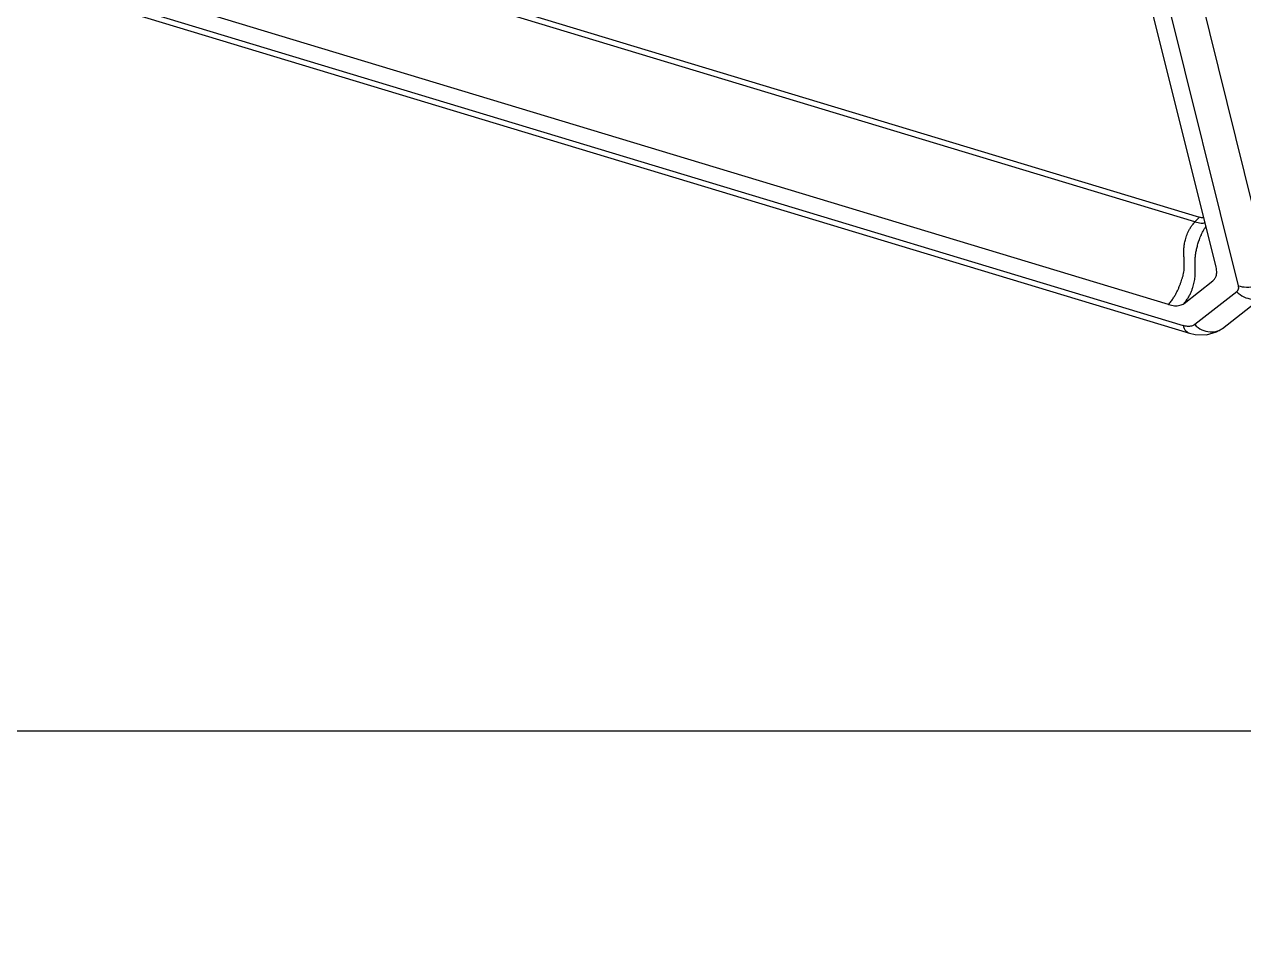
# Model space of a CAD drawing. Header units: millimetres. Extents: x 14343 to 15285, y -9166 to -7819.
# Drawn here: x 14442 to 14519.7, y -8505.4 to -8447.8 of the extents above; entities that cross this region are included whole.
import ezdxf

# ---------------------------------------------------------------- set-up
doc = ezdxf.new("R2010")
doc.units = ezdxf.units.MM

# ---------------------------------------------------------------- blocks, each defined once
blk = doc.blocks.new('u9')
at = {"color": 7, "linetype": 'Continuous'}
for p, q in [((-297.39, 32.413), (-421.086, 69.866)), ((-420.801, 70.165), (-297.106, 32.711)), ((-299.076, 27.145), (-424.376, 65.085)), ((-424.626, 64.107), (-298.149, 25.811)), ((-424.221, 63.616), (-297.744, 25.321)), ((-296.046, 29.519), (-300.409, 47.07)), ((-299.209, 46.707), (-294.646, 28.347)), ((-297.158, 47.239), (-292.594, 28.879)), ((-297.39, 32.413), (-297.106, 32.711)), ((-296.245, 28.664), (-296.172, 28.733)), ((-298.088, 27.22), (-296.245, 28.664)), ((-294.735, 27.963), (-297.41, 25.867)), ((-295.648, 25.629), (-292.97, 27.727))]:
    blk.add_line(p, q, dxfattribs=at)
blk.add_lwpolyline([(-297.744, 25.321), (-297.369, 25.233), (-296.653, 25.217), (-296.017, 25.402), (-295.648, 25.629)], dxfattribs=at)
for points, start_tangent, end_tangent in [([(-296.828, 32.65), (-297.106, 32.711)], (-0.990898, 0.134615), (-0.957088, 0.289796)), ([(-299.076, 27.145), (-298.904, 27.358), (-298.761, 27.565), (-298.639, 27.767), (-298.535, 27.964), (-298.447, 28.153), (-298.372, 28.333), (-298.306, 28.505), (-298.247, 28.676), (-298.192, 28.848), (-298.14, 29.032), (-298.1, 29.222), (-298.078, 29.405), (-298.069, 29.576), (-298.07, 29.732), (-298.075, 29.875), (-298.081, 30.013), (-298.087, 30.148), (-298.093, 30.282), (-298.097, 30.415), (-298.099, 30.547), (-298.096, 30.677), (-298.086, 30.805), (-298.071, 30.933), (-298.049, 31.063), (-298.019, 31.202), (-297.979, 31.353), (-297.927, 31.514), (-297.861, 31.683), (-297.779, 31.86), (-297.675, 32.043), (-297.547, 32.229), (-297.39, 32.413)], (0.659805, 0.751437), (0.689701, 0.724095)), ([(-298.088, 27.22), (-297.924, 27.428), (-297.789, 27.638), (-297.68, 27.843), (-297.594, 28.041), (-297.527, 28.229), (-297.475, 28.406), (-297.434, 28.577), (-297.405, 28.747), (-297.386, 28.918), (-297.379, 29.094), (-297.382, 29.272), (-297.386, 29.452), (-297.388, 29.623), (-297.387, 29.78), (-297.383, 29.926), (-297.375, 30.066), (-297.363, 30.203), (-297.347, 30.34), (-297.327, 30.476), (-297.301, 30.61), (-297.272, 30.743), (-297.239, 30.874), (-297.203, 31.004), (-297.162, 31.137), (-297.113, 31.278), (-297.055, 31.432), (-296.985, 31.595), (-296.902, 31.766), (-296.805, 31.944), (-296.693, 32.122)], (0.65971, 0.75152), (0.557909, 0.829902)), ([(-297.39, 32.413), (-297, 32.34), (-296.751, 32.351)], (0.957088, -0.289796), (0.987286, 0.158952)), ([(-296.007, 29.17), (-296.046, 29.519)], (0.045007, 0.998987), (-0.241217, 0.970471)), ([(-296.172, 28.733), (-296.075, 28.879), (-296.007, 29.17)], (0.668229, 0.743956), (0.045007, 0.998987)), ([(-294.646, 28.347), (-294.118, 28.261), (-293.543, 28.332), (-293.008, 28.549), (-292.594, 28.879)], (0.947051, -0.321084), (0.665673, 0.746243)), ([(-294.646, 28.347), (-294.634, 28.285), (-294.628, 28.227), (-294.629, 28.172), (-294.638, 28.121), (-294.652, 28.074), (-294.674, 28.031), (-294.701, 27.994), (-294.735, 27.963)], (0.24122, -0.970471), (-0.78721, -0.616685)), ([(-294.735, 27.963), (-294.275, 27.637), (-293.758, 27.498), (-293.262, 27.565), (-292.971, 27.727)], (0.711527, -0.702658), (0.789149, 0.614202)), ([(-299.076, 27.145), (-298.687, 27.071), (-298.349, 27.097), (-298.088, 27.22)], (0.957088, -0.289798), (0.787205, 0.616692)), ([(-297.41, 25.867), (-297.606, 25.774), (-297.858, 25.755), (-298.149, 25.811)], (-0.786828, -0.617172), (-0.957082, 0.289816)), ([(-298.149, 25.811), (-297.968, 25.467), (-297.744, 25.321)], (0.28055, -0.959839), (0.952573, -0.304311)), ([(-297.41, 25.867), (-296.949, 25.542), (-296.433, 25.403), (-295.936, 25.47), (-295.648, 25.629)], (0.711527, -0.702658), (0.791195, 0.611564))]:
    blk.add_spline(points, degree=3, dxfattribs=dict(at, start_tangent=start_tangent, end_tangent=end_tangent))
at = {"layer": 'Defpoints', "color": 2}
for points in [[(0, 673.52), (-470.981, 673.52), (-470.981, 0), (0, 0)], [(0, 673.52), (470.981, 673.52), (470.981, 0), (0, 0)]]:
    blk.add_lwpolyline(points, close=True, dxfattribs=at)

msp = doc.modelspace()

# ---------------------------------------------------------------- block references
msp.add_blockref('u9', (14813.948, -8492.81))
at = {"rotation": 180}
msp.add_blockref('u9', (14813.948, -8492.81), dxfattribs=at)

doc.saveas('drawing.dxf')
